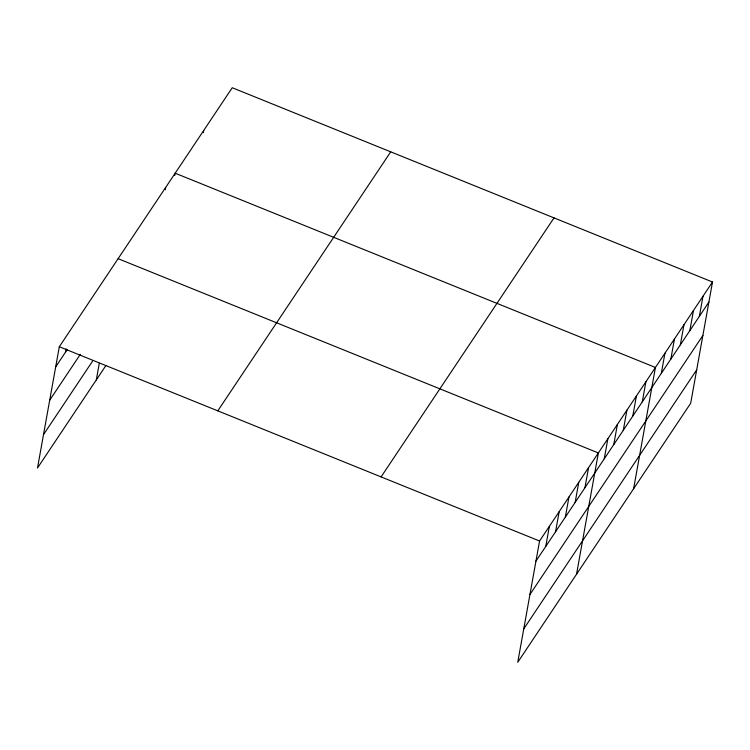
<?xml version="1.0" encoding="UTF-8"?>
<svg xmlns="http://www.w3.org/2000/svg" width="750" height="750" viewBox="0 0 750 750"><rect width="100%" height="100%" fill="white"/><g stroke="black" fill="none" stroke-linecap="round" stroke-linejoin="round"><path stroke-width="1.12" d="M712.5 282L539.569 541.013L517.753 662.269L690.684 403.256L712.5 282L232.247 87.731L59.316 346.744L37.5 468L105.806 365.691M65.503 352.172L66.103 348.825M96.3 379.931L99.3 363.244M165.272 189.684L165.666 187.453M174.778 175.444L175.181 173.203L655.434 367.472L633.619 488.728M203.316 132.703L203.719 130.472M545.747 546.441L549.366 526.341M555.553 531.769L559.172 511.659M565.35 517.087L568.969 496.988M575.147 502.406L578.766 482.306M584.944 487.734L588.562 467.625M576.544 574.2L598.369 452.953L118.116 258.684M604.256 458.812L607.875 438.703M613.772 444.562L617.391 424.462M623.278 430.322L626.897 410.212M632.794 416.072L636.413 395.972M642.3 401.822L645.919 381.722M661.322 373.331L664.941 353.231M670.837 359.091L674.456 338.981M680.353 344.841L683.962 324.741M689.859 330.6L693.478 310.491M699.375 316.35L702.984 296.25M55.697 366.853L67.341 349.425M49.697 400.228L80.316 354.366M43.509 434.625L92.503 361.228M217.8 410.859L390.731 151.838M381.084 476.906L554.016 217.894M535.95 561.122L708.881 302.1M529.941 594.497L702.881 335.484M523.753 628.894L696.684 369.872M59.316 346.744L539.569 541.013"/></g></svg>
